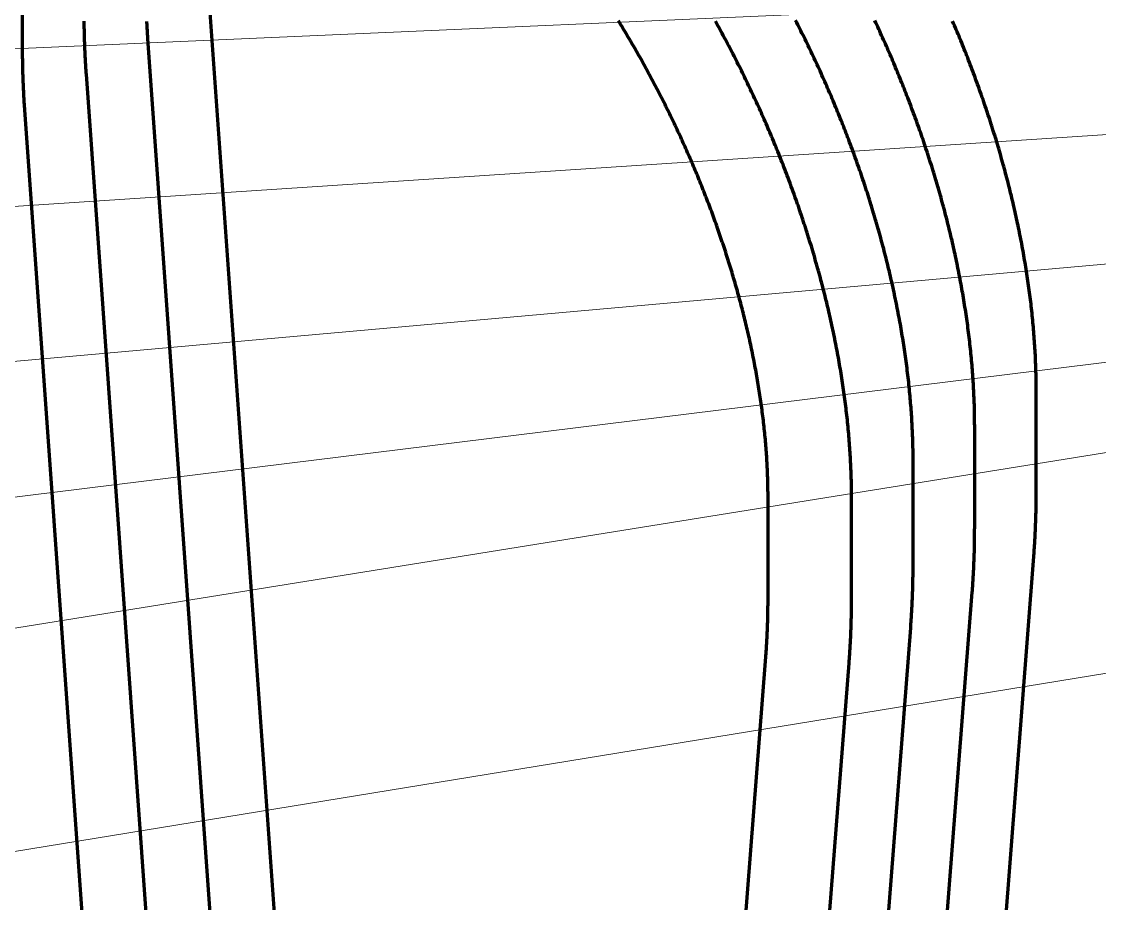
# Model space of a CAD drawing. Header units: millimetres. Extents: x 0 to 841, y 0 to 594.
# Drawn here: x 144.8 to 205.5, y 426.2 to 475.8 of the extents above; entities that cross this region are included whole.
import ezdxf

# ---------------------------------------------------------------- set-up
doc = ezdxf.new("R2010")
doc.units = ezdxf.units.MM
doc.layers.add('01-VISIBLE', color=7, linetype='CONTINUOUS', lineweight=70)
doc.layers.add('08-FINA', color=5, linetype='CONTINUOUS', lineweight=18)

msp = doc.modelspace()

# ---------------------------------------------------------------- linework, layer by layer
at = {"layer": '01-VISIBLE'}
for p, q in [((144.873, 480.006), (144.873, 474.243)), ((155.391, 476.845), (159.332, 421.553)), ((151.926, 474.845), (155.867, 419.553)), ((148.461, 472.844), (152.402, 417.552)), ((144.996, 470.844), (148.938, 415.552)), ((201.936, 449.299), (201.936, 455.062)), ((198.472, 447.299), (198.472, 453.061)), ((195.007, 445.298), (195.007, 451.061)), ((186.842, 443.298), (186.842, 449.061)), ((191.542, 443.298), (191.542, 449.061)), ((197.859, 394.959), (201.8, 445.7)), ((194.394, 392.959), (198.335, 443.7)), ((190.929, 390.958), (194.87, 441.699)), ((182.778, 389.322), (186.719, 440.063)), ((187.464, 388.958), (191.405, 439.699))]:
    msp.add_line(p, q, dxfattribs=at)
for points in [[(148.339, 475.838), (148.34, 475.757), (148.341, 475.676), (148.342, 475.595), (148.344, 475.514), (148.345, 475.433), (148.346, 475.352), (148.348, 475.271), (148.35, 475.19), (148.352, 475.109), (148.354, 475.028), (148.356, 474.947), (148.358, 474.867), (148.361, 474.786), (148.364, 474.705), (148.366, 474.624), (148.369, 474.543), (148.372, 474.462), (148.375, 474.381), (148.379, 474.3), (148.382, 474.219), (148.386, 474.138), (148.39, 474.057), (148.393, 473.976), (148.397, 473.895), (148.402, 473.814), (148.406, 473.733), (148.41, 473.653), (148.415, 473.572), (148.419, 473.491), (148.424, 473.41), (148.429, 473.329), (148.434, 473.248), (148.439, 473.167), (148.445, 473.087), (148.45, 473.006), (148.456, 472.925), (148.461, 472.844)], [(151.866, 475.815), (151.871, 475.734), (151.875, 475.653), (151.88, 475.572), (151.884, 475.491), (151.889, 475.41), (151.894, 475.33), (151.899, 475.249), (151.904, 475.168), (151.909, 475.087), (151.915, 475.006), (151.92, 474.925), (151.926, 474.845)], [(186.842, 449.061), (186.842, 449.18), (186.841, 449.3), (186.84, 449.42), (186.838, 449.54), (186.836, 449.66), (186.834, 449.78), (186.831, 449.9), (186.828, 450.02), (186.824, 450.14), (186.82, 450.259), (186.816, 450.379), (186.811, 450.499), (186.806, 450.619), (186.8, 450.739), (186.794, 450.858), (186.788, 450.978), (186.781, 451.098), (186.774, 451.217), (186.766, 451.337), (186.758, 451.457), (186.749, 451.576), (186.741, 451.696), (186.732, 451.815), (186.722, 451.935), (186.712, 452.054), (186.702, 452.174), (186.691, 452.293), (186.68, 452.413), (186.669, 452.532), (186.657, 452.651), (186.645, 452.771), (186.633, 452.89), (186.62, 453.009), (186.607, 453.128), (186.593, 453.248), (186.58, 453.367), (186.565, 453.486), (186.551, 453.605), (186.536, 453.724), (186.521, 453.843), (186.505, 453.962), (186.489, 454.08), (186.473, 454.199), (186.457, 454.318), (186.44, 454.437), (186.423, 454.555), (186.405, 454.674), (186.387, 454.793), (186.369, 454.911), (186.351, 455.03), (186.332, 455.148), (186.313, 455.266), (186.293, 455.385), (186.274, 455.503), (186.254, 455.621), (186.233, 455.739), (186.213, 455.857), (186.192, 455.975), (186.17, 456.093), (186.149, 456.211), (186.127, 456.329), (186.105, 456.447), (186.082, 456.565), (186.059, 456.683), (186.036, 456.8), (186.013, 456.918), (185.989, 457.035), (185.965, 457.153), (185.941, 457.27), (185.917, 457.388), (185.892, 457.505), (185.867, 457.622), (185.841, 457.739), (185.816, 457.857), (185.79, 457.974), (185.763, 458.091), (185.737, 458.208), (185.71, 458.324), (185.683, 458.441), (185.656, 458.558), (185.628, 458.675), (185.6, 458.791), (185.572, 458.908), (185.543, 459.024), (185.515, 459.141), (185.486, 459.257), (185.456, 459.373), (185.427, 459.49), (185.397, 459.606), (185.367, 459.722), (185.337, 459.838), (185.306, 459.954), (185.275, 460.07), (185.244, 460.185), (185.213, 460.301), (185.181, 460.417), (185.149, 460.532), (185.117, 460.648), (185.085, 460.763), (185.052, 460.879), (185.019, 460.994), (184.986, 461.109), (184.952, 461.224), (184.919, 461.339), (184.885, 461.454), (184.851, 461.569), (184.816, 461.684), (184.782, 461.799), (184.747, 461.914), (184.711, 462.028), (184.676, 462.143), (184.64, 462.257), (184.604, 462.372), (184.568, 462.486), (184.532, 462.6), (184.495, 462.714), (184.458, 462.828), (184.421, 462.943), (184.384, 463.056), (184.346, 463.17), (184.308, 463.284), (184.27, 463.398), (184.232, 463.511), (184.193, 463.625), (184.155, 463.738), (184.116, 463.852), (184.076, 463.965), (184.037, 464.078), (183.997, 464.191), (183.957, 464.304), (183.917, 464.417), (183.876, 464.53), (183.836, 464.643), (183.795, 464.756), (183.754, 464.868), (183.712, 464.981), (183.671, 465.093), (183.629, 465.206), (183.587, 465.318), (183.545, 465.43), (183.502, 465.542), (183.459, 465.654), (183.417, 465.766), (183.373, 465.878), (183.33, 465.99), (183.286, 466.102), (183.242, 466.213), (183.198, 466.325), (183.154, 466.436), (183.11, 466.548), (183.065, 466.659), (183.02, 466.77), (182.975, 466.881), (182.929, 466.992), (182.884, 467.103), (182.838, 467.214), (182.792, 467.324), (182.746, 467.435), (182.699, 467.546), (182.652, 467.656), (182.605, 467.766), (182.558, 467.877), (182.511, 467.987), (182.463, 468.097), (182.415, 468.207), (182.367, 468.317), (182.319, 468.426), (182.271, 468.536), (182.222, 468.646), (182.173, 468.755), (182.124, 468.864), (182.075, 468.974), (182.025, 469.083), (181.976, 469.192), (181.926, 469.301), (181.876, 469.41), (181.825, 469.519), (181.775, 469.628), (181.724, 469.736), (181.673, 469.845), (181.622, 469.953), (181.57, 470.061), (181.519, 470.17), (181.467, 470.278), (181.415, 470.386), (181.362, 470.494), (181.31, 470.601), (181.257, 470.709), (181.204, 470.817), (181.151, 470.924), (181.098, 471.032), (181.044, 471.139), (180.991, 471.246), (180.937, 471.353), (180.883, 471.46), (180.828, 471.567), (180.774, 471.674), (180.719, 471.781), (180.664, 471.887), (180.609, 471.994), (180.553, 472.1), (180.498, 472.206), (180.442, 472.312), (180.386, 472.418), (180.33, 472.524), (180.273, 472.63), (180.217, 472.736), (180.16, 472.841), (180.103, 472.947), (180.046, 473.052), (179.988, 473.157), (179.931, 473.263), (179.873, 473.368), (179.815, 473.472), (179.756, 473.577), (179.698, 473.682), (179.639, 473.786), (179.58, 473.891), (179.521, 473.995), (179.462, 474.1), (179.403, 474.204), (179.343, 474.308), (179.283, 474.411), (179.223, 474.515), (179.163, 474.619), (179.102, 474.722), (179.041, 474.826), (178.98, 474.929), (178.919, 475.032), (178.858, 475.135), (178.796, 475.238), (178.735, 475.341), (178.673, 475.444), (178.611, 475.546), (178.548, 475.649), (178.486, 475.751), (178.423, 475.853)], [(191.542, 449.061), (191.542, 449.192), (191.541, 449.324), (191.54, 449.455), (191.538, 449.586), (191.536, 449.718), (191.534, 449.849), (191.531, 449.981), (191.527, 450.112), (191.523, 450.244), (191.519, 450.375), (191.514, 450.507), (191.509, 450.638), (191.504, 450.769), (191.498, 450.901), (191.491, 451.032), (191.485, 451.163), (191.477, 451.295), (191.47, 451.426), (191.461, 451.557), (191.453, 451.688), (191.444, 451.819), (191.435, 451.951), (191.425, 452.082), (191.415, 452.213), (191.404, 452.344), (191.393, 452.475), (191.382, 452.606), (191.37, 452.737), (191.358, 452.868), (191.346, 452.999), (191.333, 453.129), (191.32, 453.26), (191.306, 453.391), (191.292, 453.522), (191.278, 453.652), (191.263, 453.783), (191.248, 453.914), (191.232, 454.044), (191.216, 454.175), (191.2, 454.305), (191.183, 454.436), (191.166, 454.566), (191.149, 454.696), (191.131, 454.827), (191.113, 454.957), (191.095, 455.087), (191.076, 455.217), (191.057, 455.347), (191.037, 455.477), (191.017, 455.607), (190.997, 455.737), (190.977, 455.867), (190.956, 455.997), (190.934, 456.127), (190.913, 456.256), (190.891, 456.386), (190.869, 456.516), (190.846, 456.645), (190.823, 456.775), (190.8, 456.904), (190.776, 457.033), (190.752, 457.163), (190.728, 457.292), (190.704, 457.421), (190.679, 457.55), (190.654, 457.679), (190.628, 457.808), (190.602, 457.937), (190.576, 458.066), (190.549, 458.195), (190.523, 458.323), (190.495, 458.452), (190.468, 458.581), (190.44, 458.709), (190.412, 458.838), (190.384, 458.966), (190.355, 459.094), (190.326, 459.222), (190.297, 459.351), (190.267, 459.479), (190.237, 459.607), (190.207, 459.735), (190.176, 459.863), (190.146, 459.99), (190.114, 460.118), (190.083, 460.246), (190.051, 460.373), (190.019, 460.501), (189.987, 460.628), (189.954, 460.756), (189.921, 460.883), (189.888, 461.01), (189.855, 461.137), (189.821, 461.264), (189.787, 461.391), (189.752, 461.518), (189.718, 461.645), (189.683, 461.772), (189.648, 461.899), (189.612, 462.025), (189.576, 462.152), (189.54, 462.278), (189.504, 462.404), (189.467, 462.531), (189.43, 462.657), (189.393, 462.783), (189.356, 462.909), (189.318, 463.035), (189.28, 463.161), (189.242, 463.287), (189.203, 463.412), (189.164, 463.538), (189.125, 463.664), (189.086, 463.789), (189.046, 463.914), (189.006, 464.04), (188.966, 464.165), (188.925, 464.29), (188.885, 464.415), (188.844, 464.54), (188.802, 464.665), (188.761, 464.789), (188.719, 464.914), (188.677, 465.039), (188.635, 465.163), (188.592, 465.287), (188.549, 465.412), (188.506, 465.536), (188.463, 465.66), (188.419, 465.784), (188.375, 465.908), (188.331, 466.032), (188.287, 466.156), (188.242, 466.279), (188.197, 466.403), (188.152, 466.526), (188.106, 466.65), (188.061, 466.773), (188.015, 466.896), (187.969, 467.019), (187.922, 467.142), (187.875, 467.265), (187.828, 467.388), (187.781, 467.511), (187.734, 467.633), (187.686, 467.756), (187.638, 467.878), (187.59, 468.001), (187.541, 468.123), (187.493, 468.245), (187.444, 468.367), (187.395, 468.489), (187.345, 468.611), (187.295, 468.732), (187.245, 468.854), (187.195, 468.976), (187.145, 469.097), (187.094, 469.218), (187.043, 469.34), (186.992, 469.461), (186.941, 469.582), (186.889, 469.703), (186.837, 469.823), (186.785, 469.944), (186.733, 470.065), (186.68, 470.185), (186.627, 470.306), (186.574, 470.426), (186.521, 470.546), (186.467, 470.666), (186.413, 470.786), (186.359, 470.906), (186.305, 471.026), (186.25, 471.145), (186.196, 471.265), (186.141, 471.384), (186.085, 471.504), (186.03, 471.623), (185.974, 471.742), (185.918, 471.861), (185.862, 471.98), (185.806, 472.099), (185.749, 472.217), (185.692, 472.336), (185.635, 472.454), (185.578, 472.572), (185.52, 472.691), (185.462, 472.809), (185.404, 472.927), (185.346, 473.045), (185.287, 473.162), (185.229, 473.28), (185.17, 473.397), (185.11, 473.515), (185.051, 473.632), (184.991, 473.749), (184.931, 473.866), (184.871, 473.983), (184.811, 474.1), (184.75, 474.217), (184.689, 474.333), (184.628, 474.45), (184.567, 474.566), (184.505, 474.682), (184.444, 474.798), (184.382, 474.914), (184.319, 475.03), (184.257, 475.146), (184.194, 475.261), (184.131, 475.377), (184.068, 475.492), (184.005, 475.607), (183.941, 475.722), (183.877, 475.837)], [(195.007, 451.061), (195.006, 451.192), (195.006, 451.324), (195.005, 451.455), (195.003, 451.587), (195.001, 451.718), (194.998, 451.85), (194.996, 451.981), (194.992, 452.113), (194.988, 452.244), (194.984, 452.376), (194.979, 452.507), (194.974, 452.638), (194.969, 452.77), (194.963, 452.901), (194.956, 453.032), (194.949, 453.164), (194.942, 453.295), (194.934, 453.426), (194.926, 453.557), (194.918, 453.689), (194.909, 453.82), (194.9, 453.951), (194.89, 454.082), (194.88, 454.213), (194.869, 454.344), (194.858, 454.475), (194.847, 454.606), (194.835, 454.737), (194.823, 454.868), (194.811, 454.999), (194.798, 455.13), (194.784, 455.261), (194.771, 455.391), (194.757, 455.522), (194.742, 455.653), (194.728, 455.783), (194.712, 455.914), (194.697, 456.045), (194.681, 456.175), (194.665, 456.306), (194.648, 456.436), (194.631, 456.566), (194.614, 456.697), (194.596, 456.827), (194.578, 456.957), (194.559, 457.087), (194.541, 457.218), (194.522, 457.348), (194.502, 457.478), (194.482, 457.608), (194.462, 457.738), (194.441, 457.867), (194.421, 457.997), (194.399, 458.127), (194.378, 458.257), (194.356, 458.386), (194.334, 458.516), (194.311, 458.645), (194.288, 458.775), (194.265, 458.904), (194.241, 459.034), (194.217, 459.163), (194.193, 459.292), (194.168, 459.421), (194.144, 459.55), (194.118, 459.68), (194.093, 459.808), (194.067, 459.937), (194.041, 460.066), (194.014, 460.195), (193.987, 460.324), (193.96, 460.452), (193.933, 460.581), (193.905, 460.709), (193.877, 460.838), (193.849, 460.966), (193.82, 461.095), (193.791, 461.223), (193.762, 461.351), (193.732, 461.479), (193.702, 461.607), (193.672, 461.735), (193.641, 461.863), (193.61, 461.991), (193.579, 462.119), (193.548, 462.246), (193.516, 462.374), (193.484, 462.501), (193.452, 462.629), (193.419, 462.756), (193.386, 462.883), (193.353, 463.011), (193.319, 463.138), (193.286, 463.265), (193.252, 463.392), (193.217, 463.519), (193.183, 463.646), (193.148, 463.772), (193.112, 463.899), (193.077, 464.026), (193.041, 464.152), (193.005, 464.279), (192.969, 464.405), (192.932, 464.531), (192.895, 464.657), (192.858, 464.783), (192.82, 464.91), (192.783, 465.035), (192.745, 465.161), (192.706, 465.287), (192.668, 465.413), (192.629, 465.538), (192.59, 465.664), (192.55, 465.789), (192.511, 465.915), (192.471, 466.04), (192.431, 466.165), (192.39, 466.29), (192.349, 466.415), (192.308, 466.54), (192.267, 466.665), (192.226, 466.79), (192.184, 466.914), (192.142, 467.039), (192.099, 467.164), (192.057, 467.288), (192.014, 467.412), (191.971, 467.536), (191.928, 467.661), (191.884, 467.785), (191.84, 467.908), (191.796, 468.032), (191.751, 468.156), (191.707, 468.28), (191.662, 468.403), (191.617, 468.527), (191.571, 468.65), (191.526, 468.773), (191.48, 468.897), (191.433, 469.02), (191.387, 469.143), (191.34, 469.266), (191.293, 469.388), (191.246, 469.511), (191.199, 469.634), (191.151, 469.756), (191.103, 469.879), (191.055, 470.001), (191.006, 470.123), (190.958, 470.245), (190.909, 470.367), (190.859, 470.489), (190.81, 470.611), (190.76, 470.733), (190.71, 470.855), (190.66, 470.976), (190.61, 471.097), (190.559, 471.219), (190.508, 471.34), (190.457, 471.461), (190.406, 471.582), (190.354, 471.703), (190.302, 471.824), (190.25, 471.945), (190.197, 472.065), (190.145, 472.186), (190.092, 472.306), (190.039, 472.426), (189.986, 472.547), (189.932, 472.667), (189.878, 472.787), (189.824, 472.906), (189.77, 473.026), (189.715, 473.146), (189.661, 473.265), (189.606, 473.385), (189.55, 473.504), (189.495, 473.623), (189.439, 473.742), (189.383, 473.861), (189.327, 473.98), (189.271, 474.099), (189.214, 474.218), (189.157, 474.336), (189.1, 474.455), (189.043, 474.573), (188.985, 474.691), (188.927, 474.809), (188.869, 474.927), (188.811, 475.045), (188.752, 475.163), (188.693, 475.28), (188.634, 475.398), (188.575, 475.515), (188.516, 475.632), (188.456, 475.75), (188.396, 475.867)], [(198.472, 453.061), (198.471, 453.193), (198.471, 453.324), (198.469, 453.456), (198.468, 453.587), (198.466, 453.719), (198.463, 453.85), (198.46, 453.982), (198.457, 454.113), (198.453, 454.245), (198.449, 454.376), (198.444, 454.507), (198.439, 454.639), (198.433, 454.77), (198.427, 454.901), (198.421, 455.033), (198.414, 455.164), (198.407, 455.295), (198.399, 455.427), (198.391, 455.558), (198.383, 455.689), (198.374, 455.82), (198.364, 455.951), (198.355, 456.082), (198.345, 456.214), (198.334, 456.345), (198.323, 456.476), (198.312, 456.607), (198.3, 456.738), (198.288, 456.869), (198.275, 456.999), (198.263, 457.13), (198.249, 457.261), (198.236, 457.392), (198.222, 457.523), (198.207, 457.653), (198.192, 457.784), (198.177, 457.914), (198.162, 458.045), (198.146, 458.176), (198.13, 458.306), (198.113, 458.436), (198.096, 458.567), (198.079, 458.697), (198.061, 458.827), (198.043, 458.958), (198.024, 459.088), (198.005, 459.218), (197.986, 459.348), (197.967, 459.478), (197.947, 459.608), (197.927, 459.738), (197.906, 459.868), (197.885, 459.998), (197.864, 460.127), (197.843, 460.257), (197.821, 460.387), (197.798, 460.516), (197.776, 460.646), (197.753, 460.775), (197.73, 460.905), (197.706, 461.034), (197.682, 461.163), (197.658, 461.293), (197.633, 461.422), (197.608, 461.551), (197.583, 461.68), (197.558, 461.809), (197.532, 461.938), (197.506, 462.067), (197.479, 462.195), (197.452, 462.324), (197.425, 462.453), (197.398, 462.581), (197.37, 462.71), (197.342, 462.838), (197.313, 462.967), (197.285, 463.095), (197.256, 463.223), (197.226, 463.351), (197.197, 463.48), (197.167, 463.608), (197.137, 463.736), (197.106, 463.863), (197.075, 463.991), (197.044, 464.119), (197.013, 464.247), (196.981, 464.374), (196.949, 464.502), (196.917, 464.629), (196.884, 464.757), (196.851, 464.884), (196.818, 465.011), (196.784, 465.138), (196.751, 465.265), (196.716, 465.392), (196.682, 465.519), (196.647, 465.646), (196.612, 465.773), (196.577, 465.899), (196.542, 466.026), (196.506, 466.153), (196.47, 466.279), (196.434, 466.405), (196.397, 466.532), (196.36, 466.658), (196.323, 466.784), (196.285, 466.91), (196.248, 467.036), (196.21, 467.162), (196.171, 467.288), (196.133, 467.413), (196.094, 467.539), (196.055, 467.664), (196.015, 467.79), (195.976, 467.915), (195.936, 468.04), (195.896, 468.166), (195.855, 468.291), (195.814, 468.416), (195.773, 468.541), (195.732, 468.665), (195.69, 468.79), (195.649, 468.915), (195.607, 469.039), (195.564, 469.164), (195.522, 469.288), (195.479, 469.413), (195.436, 469.537), (195.392, 469.661), (195.349, 469.785), (195.305, 469.909), (195.261, 470.033), (195.216, 470.157), (195.172, 470.28), (195.127, 470.404), (195.081, 470.527), (195.036, 470.651), (194.99, 470.774), (194.944, 470.897), (194.898, 471.02), (194.852, 471.143), (194.805, 471.266), (194.758, 471.389), (194.711, 471.512), (194.663, 471.634), (194.616, 471.757), (194.568, 471.879), (194.52, 472.001), (194.471, 472.124), (194.422, 472.246), (194.373, 472.368), (194.324, 472.49), (194.275, 472.612), (194.225, 472.733), (194.175, 472.855), (194.125, 472.976), (194.075, 473.098), (194.024, 473.219), (193.973, 473.34), (193.922, 473.462), (193.87, 473.583), (193.819, 473.703), (193.767, 473.824), (193.715, 473.945), (193.662, 474.066), (193.61, 474.186), (193.557, 474.306), (193.504, 474.427), (193.45, 474.547), (193.397, 474.667), (193.343, 474.787), (193.289, 474.907), (193.235, 475.027), (193.18, 475.146), (193.125, 475.266), (193.07, 475.385), (193.015, 475.504), (192.96, 475.624), (192.904, 475.743), (192.848, 475.862)], [(201.936, 455.062), (201.936, 455.193), (201.935, 455.325), (201.934, 455.456), (201.933, 455.588), (201.931, 455.719), (201.928, 455.851), (201.925, 455.982), (201.922, 456.114), (201.918, 456.245), (201.914, 456.376), (201.909, 456.508), (201.904, 456.639), (201.898, 456.771), (201.892, 456.902), (201.886, 457.033), (201.879, 457.164), (201.872, 457.296), (201.864, 457.427), (201.856, 457.558), (201.847, 457.689), (201.839, 457.821), (201.829, 457.952), (201.819, 458.083), (201.809, 458.214), (201.799, 458.345), (201.788, 458.476), (201.777, 458.607), (201.765, 458.738), (201.753, 458.869), (201.74, 459), (201.727, 459.131), (201.714, 459.261), (201.7, 459.392), (201.686, 459.523), (201.672, 459.654), (201.657, 459.784), (201.642, 459.915), (201.626, 460.045), (201.611, 460.176), (201.594, 460.306), (201.578, 460.437), (201.561, 460.567), (201.543, 460.698), (201.526, 460.828), (201.508, 460.958), (201.489, 461.088), (201.47, 461.218), (201.451, 461.348), (201.432, 461.479), (201.412, 461.608), (201.392, 461.738), (201.371, 461.868), (201.35, 461.998), (201.329, 462.128), (201.307, 462.258), (201.285, 462.387), (201.263, 462.517), (201.241, 462.646), (201.218, 462.776), (201.194, 462.905), (201.171, 463.035), (201.147, 463.164), (201.123, 463.293), (201.098, 463.422), (201.073, 463.551), (201.048, 463.68), (201.022, 463.809), (200.997, 463.938), (200.97, 464.067), (200.944, 464.196), (200.917, 464.325), (200.89, 464.453), (200.862, 464.582), (200.835, 464.71), (200.807, 464.839), (200.778, 464.967), (200.75, 465.095), (200.721, 465.224), (200.691, 465.352), (200.662, 465.48), (200.632, 465.608), (200.601, 465.736), (200.571, 465.864), (200.54, 465.992), (200.509, 466.119), (200.477, 466.247), (200.446, 466.375), (200.414, 466.502), (200.381, 466.63), (200.349, 466.757), (200.316, 466.884), (200.283, 467.011), (200.249, 467.139), (200.215, 467.266), (200.181, 467.393), (200.147, 467.52), (200.112, 467.646), (200.077, 467.773), (200.042, 467.9), (200.007, 468.026), (199.971, 468.153), (199.935, 468.279), (199.898, 468.406), (199.862, 468.532), (199.825, 468.658), (199.788, 468.784), (199.75, 468.91), (199.712, 469.036), (199.674, 469.162), (199.636, 469.288), (199.597, 469.414), (199.559, 469.539), (199.52, 469.665), (199.48, 469.79), (199.44, 469.916), (199.401, 470.041), (199.36, 470.166), (199.32, 470.291), (199.279, 470.416), (199.238, 470.541), (199.197, 470.666), (199.155, 470.791), (199.114, 470.915), (199.071, 471.04), (199.029, 471.164), (198.987, 471.289), (198.944, 471.413), (198.901, 471.537), (198.857, 471.661), (198.814, 471.785), (198.77, 471.909), (198.725, 472.033), (198.681, 472.157), (198.636, 472.281), (198.591, 472.404), (198.546, 472.528), (198.501, 472.651), (198.455, 472.774), (198.409, 472.897), (198.363, 473.021), (198.317, 473.144), (198.27, 473.266), (198.223, 473.389), (198.176, 473.512), (198.128, 473.635), (198.081, 473.757), (198.033, 473.88), (197.984, 474.002), (197.936, 474.124), (197.887, 474.246), (197.838, 474.368), (197.789, 474.49), (197.74, 474.612), (197.69, 474.734), (197.64, 474.855), (197.59, 474.977), (197.539, 475.098), (197.489, 475.22), (197.438, 475.341), (197.387, 475.462), (197.335, 475.583), (197.284, 475.704), (197.232, 475.825)], [(144.873, 474.243), (144.873, 474.162), (144.873, 474.081), (144.874, 474), (144.874, 473.919), (144.875, 473.838), (144.875, 473.757), (144.876, 473.676), (144.878, 473.595), (144.879, 473.514), (144.88, 473.433), (144.882, 473.352), (144.883, 473.271), (144.885, 473.19), (144.887, 473.109), (144.889, 473.028), (144.891, 472.947), (144.894, 472.866), (144.896, 472.785), (144.899, 472.704), (144.902, 472.623), (144.904, 472.542), (144.907, 472.461), (144.911, 472.38), (144.914, 472.299), (144.917, 472.219), (144.921, 472.138), (144.925, 472.057), (144.929, 471.976), (144.933, 471.895), (144.937, 471.814), (144.941, 471.733), (144.945, 471.652), (144.95, 471.571), (144.955, 471.49), (144.959, 471.41), (144.964, 471.329), (144.969, 471.248), (144.974, 471.167), (144.98, 471.086), (144.985, 471.005), (144.991, 470.925), (144.996, 470.844)], [(201.8, 445.7), (201.806, 445.78), (201.812, 445.86), (201.818, 445.94), (201.823, 446.02), (201.829, 446.099), (201.834, 446.179), (201.84, 446.259), (201.845, 446.339), (201.85, 446.419), (201.855, 446.499), (201.859, 446.579), (201.864, 446.659), (201.868, 446.739), (201.872, 446.819), (201.877, 446.899), (201.88, 446.979), (201.884, 447.058), (201.888, 447.138), (201.892, 447.218), (201.895, 447.298), (201.898, 447.378), (201.901, 447.458), (201.904, 447.538), (201.907, 447.618), (201.91, 447.698), (201.913, 447.778), (201.915, 447.858), (201.917, 447.938), (201.92, 448.018), (201.922, 448.098), (201.924, 448.178), (201.925, 448.258), (201.927, 448.338), (201.928, 448.419), (201.93, 448.499), (201.931, 448.579), (201.932, 448.659), (201.933, 448.739), (201.934, 448.819), (201.935, 448.899), (201.935, 448.979), (201.936, 449.059), (201.936, 449.139), (201.936, 449.219), (201.936, 449.299)], [(198.335, 443.7), (198.341, 443.78), (198.347, 443.86), (198.353, 443.939), (198.359, 444.019), (198.364, 444.099), (198.37, 444.179), (198.375, 444.259), (198.38, 444.339), (198.385, 444.419), (198.39, 444.498), (198.394, 444.578), (198.399, 444.658), (198.403, 444.738), (198.408, 444.818), (198.412, 444.898), (198.416, 444.978), (198.419, 445.058), (198.423, 445.138), (198.427, 445.218), (198.43, 445.298), (198.433, 445.378), (198.437, 445.458), (198.44, 445.538), (198.442, 445.618), (198.445, 445.698), (198.448, 445.778), (198.45, 445.858), (198.453, 445.938), (198.455, 446.018), (198.457, 446.098), (198.459, 446.178), (198.46, 446.258), (198.462, 446.338), (198.464, 446.418), (198.465, 446.498), (198.466, 446.578), (198.467, 446.658), (198.468, 446.738), (198.469, 446.818), (198.47, 446.898), (198.471, 446.978), (198.471, 447.058), (198.471, 447.138), (198.471, 447.219), (198.472, 447.299)], [(194.87, 441.699), (194.876, 441.779), (194.882, 441.859), (194.888, 441.939), (194.894, 442.019), (194.899, 442.099), (194.905, 442.179), (194.91, 442.258), (194.915, 442.338), (194.92, 442.418), (194.925, 442.498), (194.93, 442.578), (194.934, 442.658), (194.938, 442.738), (194.943, 442.818), (194.947, 442.898), (194.951, 442.978), (194.955, 443.058), (194.958, 443.138), (194.962, 443.218), (194.965, 443.298), (194.969, 443.378), (194.972, 443.457), (194.975, 443.537), (194.978, 443.617), (194.98, 443.697), (194.983, 443.777), (194.985, 443.858), (194.988, 443.938), (194.99, 444.018), (194.992, 444.098), (194.994, 444.178), (194.996, 444.258), (194.997, 444.338), (194.999, 444.418), (195, 444.498), (195.001, 444.578), (195.003, 444.658), (195.004, 444.738), (195.004, 444.818), (195.005, 444.898), (195.006, 444.978), (195.006, 445.058), (195.006, 445.138), (195.007, 445.218), (195.007, 445.298)], [(186.719, 440.063), (186.726, 440.144), (186.732, 440.224), (186.737, 440.305), (186.743, 440.386), (186.749, 440.467), (186.754, 440.547), (186.759, 440.628), (186.764, 440.709), (186.769, 440.79), (186.774, 440.871), (186.778, 440.951), (186.783, 441.032), (186.787, 441.113), (186.791, 441.194), (186.795, 441.275), (186.799, 441.356), (186.802, 441.437), (186.806, 441.517), (186.809, 441.598), (186.812, 441.679), (186.815, 441.76), (186.818, 441.841), (186.82, 441.922), (186.823, 442.003), (186.825, 442.084), (186.827, 442.165), (186.829, 442.246), (186.831, 442.326), (186.833, 442.407), (186.835, 442.488), (186.836, 442.569), (186.837, 442.65), (186.838, 442.731), (186.839, 442.812), (186.84, 442.893), (186.841, 442.974), (186.841, 443.055), (186.842, 443.136), (186.842, 443.217), (186.842, 443.298)], [(191.405, 439.699), (191.411, 439.779), (191.417, 439.859), (191.423, 439.939), (191.429, 440.018), (191.434, 440.098), (191.44, 440.178), (191.445, 440.258), (191.45, 440.338), (191.455, 440.418), (191.46, 440.498), (191.465, 440.578), (191.469, 440.657), (191.474, 440.737), (191.478, 440.817), (191.482, 440.897), (191.486, 440.977), (191.49, 441.057), (191.494, 441.137), (191.497, 441.217), (191.501, 441.297), (191.504, 441.377), (191.507, 441.457), (191.51, 441.537), (191.513, 441.617), (191.516, 441.697), (191.518, 441.777), (191.521, 441.857), (191.523, 441.937), (191.525, 442.017), (191.527, 442.097), (191.529, 442.177), (191.531, 442.257), (191.532, 442.337), (191.534, 442.417), (191.535, 442.497), (191.537, 442.577), (191.538, 442.657), (191.539, 442.737), (191.54, 442.817), (191.54, 442.898), (191.541, 442.978), (191.541, 443.058), (191.542, 443.138), (191.542, 443.218), (191.542, 443.298)]]:
    msp.add_lwpolyline(points, dxfattribs=at)
at = {"layer": '08-FINA'}
for p, q in [((51.496, 470.198), (306.393, 481.399)), ((51.49, 459.295), (295.793, 475.371)), ((51.482, 448.4), (313.493, 471.771)), ((51.466, 437.552), (316.893, 470.371)), ((51.443, 426.715), (308.693, 468.096)), ((51.441, 413.946), (309.17, 455.996))]:
    msp.add_line(p, q, dxfattribs=at)

doc.saveas('drawing.dxf')
